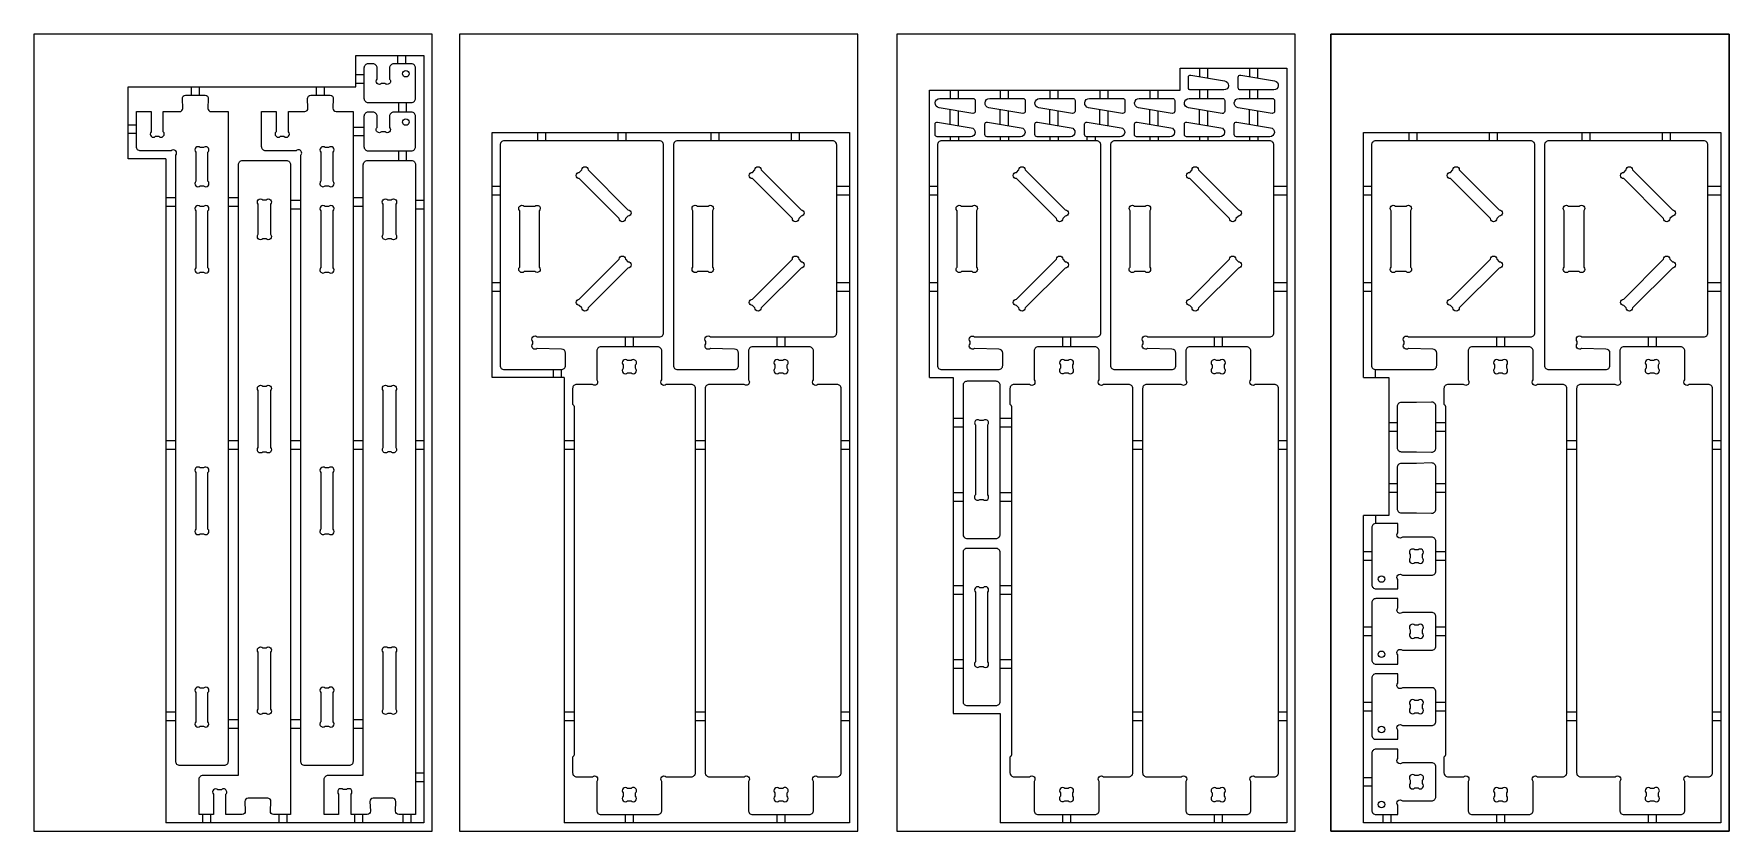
# Model space of a CAD drawing. Extents: x -450 to -348, y 386 to 434.
import ezdxf

# ---------------------------------------------------------------- set-up
doc = ezdxf.new("R2010")
doc.units = 0
doc.layers.get('0').update_dxf_attribs({"linetype": 'CONTINUOUS'})

msp = doc.modelspace()

# ---------------------------------------------------------------- linework, layer by layer
for p, q in [((-426.34, 434), (-450.34, 434)), ((-450.34, 434), (-450.34, 386)), ((-426.34, 386), (-426.34, 434)), ((-400.7, 434), (-424.7, 434)), ((-424.7, 434), (-424.7, 386)), ((-400.7, 386), (-400.7, 434)), ((-374.35, 434), (-398.35, 434)), ((-398.35, 434), (-398.35, 386)), ((-374.35, 386), (-374.35, 434)), ((-430.95, 430.81), (-430.95, 432.7)), ((-381.28, 430.62), (-381.28, 431.94)), ((-381.28, 431.94), (-374.85, 431.94)), ((-444.66, 426.49), (-444.66, 430.81)), ((-395.13, 427.81), (-395.13, 427.57)), ((-394.63, 427.81), (-394.63, 427.57)), ((-392.12, 427.81), (-392.12, 427.57)), ((-391.62, 427.81), (-391.62, 427.57)), ((-389.12, 427.81), (-389.12, 427.57)), ((-388.62, 427.81), (-388.62, 427.57)), ((-386.9, 427.81), (-386.9, 427.57)), ((-386.4, 427.81), (-386.4, 427.57)), ((-383.11, 427.81), (-383.11, 427.57)), ((-383.11, 427.81), (-383.11, 427.57)), ((-382.61, 427.81), (-382.61, 427.57)), ((-382.61, 427.81), (-382.61, 427.57)), ((-380.11, 427.81), (-380.11, 427.57)), ((-380.11, 427.81), (-380.11, 427.57)), ((-379.61, 427.81), (-379.61, 427.57)), ((-379.61, 427.81), (-379.61, 427.57)), ((-377.1, 427.81), (-377.1, 427.57)), ((-376.6, 427.81), (-376.6, 427.57)), ((-442.39, 426.49), (-444.66, 426.49)), ((-442.39, 426.49), (-442.39, 386.5)), ((-418.38, 413.31), (-422.73, 413.31)), ((-418.38, 413.31), (-418.38, 386.5)), ((-396.38, 413.31), (-394.96, 413.31)), ((-394.96, 413.31), (-394.96, 393.08)), ((-370.23, 413.31), (-368.71, 413.31)), ((-368.71, 413.31), (-368.71, 405)), ((-368.71, 405), (-370.23, 405)), ((-394.96, 393.08), (-392.13, 393.08)), ((-392.13, 393.08), (-392.13, 386.5))]:
    msp.add_line(p, q)
at = {"color": 7, "linetype": 'CONTINUOUS'}
for p, q in [((-348.2, 434), (-372.2, 434)), ((-372.2, 434), (-372.2, 386)), ((-348.2, 386), (-348.2, 434)), ((-430.95, 432.7), (-426.84, 432.7)), ((-428.43, 432.7), (-428.43, 432.2)), ((-427.93, 432.2), (-427.93, 432.7)), ((-426.84, 432.7), (-426.84, 386.5)), ((-430.45, 431.54), (-430.95, 431.54)), ((-430.95, 431.04), (-430.45, 431.04)), ((-380.11, 431.94), (-380.11, 431.44)), ((-379.61, 431.35), (-379.61, 431.94)), ((-377.1, 431.94), (-377.1, 431.44)), ((-376.6, 431.35), (-376.6, 431.94)), ((-374.85, 431.94), (-374.85, 386.5)), ((-444.66, 430.81), (-430.95, 430.81)), ((-440.86, 430.81), (-440.86, 430.31)), ((-440.36, 430.31), (-440.36, 430.81)), ((-433.33, 430.81), (-433.33, 430.31)), ((-432.83, 430.31), (-432.83, 430.81)), ((-396.38, 430.62), (-381.28, 430.62)), ((-396.38, 413.31), (-396.38, 430.62)), ((-395.13, 430.62), (-395.13, 430.12)), ((-394.63, 430.12), (-394.63, 430.62)), ((-392.12, 430.62), (-392.12, 430.12)), ((-391.62, 430.12), (-391.62, 430.62)), ((-389.12, 430.62), (-389.12, 430.12)), ((-388.62, 430.12), (-388.62, 430.62)), ((-386.11, 430.62), (-386.11, 430.12)), ((-385.61, 430.12), (-385.61, 430.62)), ((-383.11, 430.62), (-383.11, 430.12)), ((-383.11, 430.62), (-383.11, 430.12)), ((-382.61, 430.12), (-382.61, 430.62)), ((-382.61, 430.12), (-382.61, 430.62)), ((-380.11, 430.62), (-380.11, 430.12)), ((-380.11, 430.62), (-380.11, 430.12)), ((-379.61, 430.12), (-379.61, 430.62)), ((-379.61, 430.12), (-379.61, 430.62)), ((-377.1, 430.62), (-377.1, 430.12)), ((-376.6, 430.12), (-376.6, 430.62)), ((-428.38, 429.88), (-428.38, 429.29)), ((-427.88, 429.29), (-427.88, 429.88)), ((-444.16, 428.52), (-444.66, 428.52)), ((-444.66, 428.02), (-444.16, 428.02)), ((-430.45, 428.38), (-431.11, 428.38)), ((-422.73, 413.31), (-422.73, 428.07)), ((-422.73, 428.07), (-401.2, 428.07)), ((-420, 428.07), (-420, 427.57)), ((-419.5, 427.57), (-419.5, 428.07)), ((-415.15, 428.07), (-415.15, 427.57)), ((-414.65, 427.57), (-414.65, 428.07)), ((-409.56, 428.07), (-409.56, 427.57)), ((-409.06, 427.57), (-409.06, 428.07)), ((-404.72, 428.07), (-404.72, 427.57)), ((-404.22, 427.57), (-404.22, 428.07)), ((-401.2, 428.07), (-401.2, 386.5)), ((-370.23, 428.07), (-348.7, 428.07)), ((-370.23, 413.31), (-370.23, 428.07)), ((-367.5, 428.07), (-367.5, 427.57)), ((-367, 427.57), (-367, 428.07)), ((-362.66, 428.07), (-362.66, 427.57)), ((-362.16, 427.57), (-362.16, 428.07)), ((-357.07, 428.07), (-357.07, 427.57)), ((-356.57, 427.57), (-356.57, 428.07)), ((-352.23, 428.07), (-352.23, 427.57)), ((-351.73, 427.57), (-351.73, 428.07)), ((-348.7, 428.07), (-348.7, 386.5)), ((-431.11, 427.88), (-430.45, 427.88)), ((-428.38, 426.97), (-428.38, 426.38)), ((-427.88, 426.38), (-427.88, 426.97)), ((-441.79, 424.13), (-442.41, 424.13)), ((-438.02, 424.13), (-438.64, 424.13)), ((-434.26, 423.98), (-434.87, 423.98)), ((-430.49, 424.13), (-431.11, 424.13)), ((-426.84, 423.98), (-427.34, 423.98)), ((-422.25, 424.82), (-422.73, 424.82)), ((-422.73, 424.32), (-422.25, 424.32)), ((-401.2, 424.82), (-401.97, 424.82)), ((-401.97, 424.32), (-401.2, 424.32)), ((-395.9, 424.82), (-396.38, 424.82)), ((-396.38, 424.32), (-395.9, 424.32)), ((-374.85, 424.82), (-375.63, 424.82)), ((-375.63, 424.32), (-374.85, 424.32)), ((-369.75, 424.82), (-370.23, 424.82)), ((-370.23, 424.32), (-369.75, 424.32)), ((-348.7, 424.82), (-349.48, 424.82)), ((-349.48, 424.32), (-348.7, 424.32)), ((-442.41, 423.63), (-441.79, 423.63)), ((-438.64, 423.63), (-438.02, 423.63)), ((-434.87, 423.48), (-434.26, 423.48)), ((-431.11, 423.63), (-430.49, 423.63)), ((-427.34, 423.48), (-426.84, 423.48)), ((-422.25, 419.01), (-422.73, 419.01)), ((-401.2, 419.01), (-401.97, 419.01)), ((-395.9, 419.01), (-396.38, 419.01)), ((-374.85, 419.01), (-375.63, 419.01)), ((-369.75, 419.01), (-370.23, 419.01)), ((-348.7, 419.01), (-349.48, 419.01)), ((-422.73, 418.51), (-422.25, 418.51)), ((-401.97, 418.51), (-401.2, 418.51)), ((-396.38, 418.51), (-395.9, 418.51)), ((-375.63, 418.51), (-374.85, 418.51)), ((-370.23, 418.51), (-369.75, 418.51)), ((-349.48, 418.51), (-348.7, 418.51)), ((-414.72, 415.75), (-414.72, 415.16)), ((-414.22, 415.16), (-414.22, 415.75)), ((-405.58, 415.75), (-405.58, 415.16)), ((-405.08, 415.16), (-405.08, 415.75)), ((-388.37, 415.75), (-388.37, 415.16)), ((-387.87, 415.16), (-387.87, 415.75)), ((-379.23, 415.75), (-379.23, 415.16)), ((-378.73, 415.16), (-378.73, 415.75)), ((-362.22, 415.75), (-362.22, 415.16)), ((-361.72, 415.16), (-361.72, 415.75)), ((-353.08, 415.75), (-353.08, 415.16)), ((-352.58, 415.16), (-352.58, 415.75)), ((-419.06, 413.79), (-419.06, 413.31)), ((-418.56, 413.31), (-418.56, 413.79)), ((-369.5, 413.31), (-369.5, 413.79)), ((-394.36, 410.84), (-394.96, 410.84)), ((-391.43, 410.84), (-392.12, 410.84)), ((-394.96, 410.34), (-394.36, 410.34)), ((-392.12, 410.34), (-391.43, 410.34)), ((-368.21, 410.58), (-368.71, 410.58)), ((-368.71, 410.08), (-368.21, 410.08)), ((-365.28, 410.58), (-365.87, 410.58)), ((-365.87, 410.08), (-365.28, 410.08)), ((-441.79, 409.5), (-442.39, 409.5)), ((-442.39, 409), (-441.79, 409)), ((-438.02, 409.5), (-438.64, 409.5)), ((-438.64, 409), (-438.02, 409)), ((-434.26, 409.5), (-434.87, 409.5)), ((-434.87, 409), (-434.26, 409)), ((-430.49, 409.5), (-431.11, 409.5)), ((-431.11, 409), (-430.49, 409)), ((-426.84, 409.5), (-427.34, 409.5)), ((-427.34, 409), (-426.84, 409)), ((-417.78, 409.5), (-418.38, 409.5)), ((-418.38, 409), (-417.78, 409)), ((-409.89, 409.5), (-410.48, 409.5)), ((-410.48, 409), (-409.89, 409)), ((-401.2, 409.5), (-401.7, 409.5)), ((-401.7, 409), (-401.2, 409)), ((-383.54, 409.5), (-384.13, 409.5)), ((-384.13, 409), (-383.54, 409)), ((-374.85, 409.5), (-375.35, 409.5)), ((-375.35, 409), (-374.85, 409)), ((-357.39, 409.5), (-357.98, 409.5)), ((-357.98, 409), (-357.39, 409)), ((-348.7, 409.5), (-349.2, 409.5)), ((-349.2, 409), (-348.7, 409)), ((-368.21, 406.91), (-368.71, 406.91)), ((-365.28, 406.91), (-365.87, 406.91)), ((-394.36, 406.37), (-394.96, 406.37)), ((-394.96, 405.87), (-394.36, 405.87)), ((-391.43, 406.37), (-392.12, 406.37)), ((-392.12, 405.87), (-391.43, 405.87)), ((-368.71, 406.41), (-368.21, 406.41)), ((-365.87, 406.41), (-365.28, 406.41)), ((-370.23, 386.5), (-370.23, 405)), ((-369.48, 404.53), (-369.48, 405)), ((-369.73, 402.81), (-370.23, 402.81)), ((-365.28, 402.81), (-365.87, 402.81)), ((-370.23, 402.31), (-369.73, 402.31)), ((-365.87, 402.31), (-365.28, 402.31)), ((-394.36, 400.78), (-394.96, 400.78)), ((-391.43, 400.78), (-392.12, 400.78)), ((-394.96, 400.28), (-394.36, 400.28)), ((-392.12, 400.28), (-391.43, 400.28)), ((-369.73, 398.28), (-370.23, 398.28)), ((-370.23, 397.78), (-369.73, 397.78)), ((-365.28, 398.28), (-365.87, 398.28)), ((-365.87, 397.78), (-365.28, 397.78)), ((-394.36, 396.31), (-394.96, 396.31)), ((-391.43, 396.31), (-392.12, 396.31)), ((-394.96, 395.81), (-394.36, 395.81)), ((-392.12, 395.81), (-391.43, 395.81)), ((-369.73, 393.75), (-370.23, 393.75)), ((-370.23, 393.25), (-369.73, 393.25)), ((-365.28, 393.75), (-365.87, 393.75)), ((-365.87, 393.25), (-365.28, 393.25)), ((-441.79, 393.16), (-442.39, 393.16)), ((-442.39, 392.66), (-441.79, 392.66)), ((-438.02, 392.7), (-438.64, 392.7)), ((-438.64, 392.2), (-438.02, 392.2)), ((-434.26, 392.7), (-434.87, 392.7)), ((-434.87, 392.2), (-434.26, 392.2)), ((-430.49, 392.7), (-431.11, 392.7)), ((-431.11, 392.2), (-430.49, 392.2)), ((-417.78, 393.16), (-418.38, 393.16)), ((-418.38, 392.66), (-417.78, 392.66)), ((-409.89, 393.16), (-410.48, 393.16)), ((-410.48, 392.66), (-409.89, 392.66)), ((-401.2, 393.16), (-401.7, 393.16)), ((-401.7, 392.66), (-401.2, 392.66)), ((-383.54, 393.16), (-384.13, 393.16)), ((-384.13, 392.66), (-383.54, 392.66)), ((-374.85, 393.16), (-375.35, 393.16)), ((-375.35, 392.66), (-374.85, 392.66)), ((-357.39, 393.16), (-357.98, 393.16)), ((-357.98, 392.66), (-357.39, 392.66)), ((-348.7, 393.16), (-349.2, 393.16)), ((-349.2, 392.66), (-348.7, 392.66)), ((-426.84, 389.5), (-427.34, 389.5)), ((-369.73, 389.22), (-370.23, 389.22)), ((-427.34, 389), (-426.84, 389)), ((-370.23, 388.72), (-369.73, 388.72)), ((-426.84, 386.5), (-442.39, 386.5)), ((-440.18, 387), (-440.18, 386.5)), ((-439.68, 386.5), (-439.68, 387)), ((-435.58, 387), (-435.58, 386.5)), ((-435.08, 386.5), (-435.08, 387)), ((-431.03, 387), (-431.03, 386.5)), ((-430.53, 386.5), (-430.53, 387)), ((-428.1, 387), (-428.1, 386.5)), ((-427.6, 386.5), (-427.6, 387)), ((-401.2, 386.5), (-418.38, 386.5)), ((-414.72, 387), (-414.72, 386.5)), ((-414.22, 386.5), (-414.22, 387)), ((-405.58, 387), (-405.58, 386.5)), ((-405.08, 386.5), (-405.08, 387)), ((-374.85, 386.5), (-392.13, 386.5)), ((-388.37, 387), (-388.37, 386.5)), ((-387.87, 386.5), (-387.87, 387)), ((-379.23, 387), (-379.23, 386.5)), ((-378.73, 386.5), (-378.73, 387)), ((-348.7, 386.5), (-370.23, 386.5)), ((-369.07, 387), (-369.07, 386.5)), ((-368.57, 386.5), (-368.57, 387)), ((-362.22, 387), (-362.22, 386.5)), ((-361.72, 386.5), (-361.72, 387)), ((-353.08, 387), (-353.08, 386.5)), ((-352.58, 386.5), (-352.58, 387)), ((-450.34, 386), (-426.34, 386)), ((-424.7, 386), (-400.7, 386)), ((-398.35, 386), (-374.35, 386)), ((-372.2, 386), (-348.2, 386))]:
    msp.add_line(p, q, dxfattribs=at)
at = {"linetype": 'CONTINUOUS'}
for p, q in [((-386.75, 430.12), (-386.75, 430.12)), ((-395.13, 428.57), (-395.13, 429.45)), ((-394.63, 428.49), (-394.63, 429.37)), ((-392.12, 428.57), (-392.12, 429.45)), ((-391.62, 428.49), (-391.62, 429.37)), ((-389.12, 428.57), (-389.12, 429.45)), ((-388.62, 428.49), (-388.62, 429.37)), ((-386.11, 428.57), (-386.11, 429.45)), ((-385.61, 428.49), (-385.61, 429.37)), ((-383.11, 428.57), (-383.11, 429.45)), ((-383.11, 428.57), (-383.11, 429.45)), ((-382.61, 428.49), (-382.61, 429.37)), ((-382.61, 428.49), (-382.61, 429.37)), ((-380.11, 428.57), (-380.11, 429.45)), ((-380.11, 428.57), (-380.11, 429.45)), ((-379.61, 428.49), (-379.61, 429.37)), ((-379.61, 428.49), (-379.61, 429.37)), ((-377.1, 428.57), (-377.1, 429.45)), ((-376.6, 428.49), (-376.6, 429.37))]:
    msp.add_line(p, q, dxfattribs=at)
msp.add_lwpolyline([(-372.2, 434), (-348.2, 434), (-348.2, 386), (-372.2, 386)], close=True)
for points in [[(-430.2, 429.88), (-427.59, 429.88, 0.414214), (-427.34, 430.13), (-427.34, 431.95, 0.414214), (-427.59, 432.2), (-428.66, 432.2, 0.414214), (-428.91, 431.95), (-428.91, 431.29, -1), (-429.18, 431.02), (-429.39, 431.02, -1), (-429.66, 431.29), (-429.66, 431.95, 0.414214), (-429.91, 432.2), (-430.2, 432.2, 0.414214), (-430.45, 431.95), (-430.45, 430.13, 0.414214)], [(-380.63, 431.52), (-378.6, 431.18, -0.920765), (-378.64, 430.63), (-380.65, 430.63, -0.414214), (-380.78, 430.76), (-380.78, 431.4, -0.463383)], [(-377.63, 431.52), (-375.59, 431.18, -0.920765), (-375.64, 430.63), (-377.65, 430.63, -0.414214), (-377.78, 430.76), (-377.78, 431.4, -0.463383)], [(-441.79, 426.7, 1), (-442.06, 426.96), (-443.91, 426.96, -0.414214), (-444.16, 427.21), (-444.16, 429.33), (-443.28, 429.33), (-443.28, 428.11, 1), (-443.01, 427.84), (-442.81, 427.84, 1), (-442.54, 428.11), (-442.54, 429.33), (-441.56, 429.33, 0.426021), (-441.37, 429.52), (-441.39, 430.11, -0.426021), (-441.2, 430.31), (-440.02, 430.31, -0.426021), (-439.83, 430.11), (-439.86, 429.52, 0.426021), (-439.67, 429.33), (-438.64, 429.33), (-438.64, 390.2, -0.414214), (-438.89, 389.95), (-441.54, 389.95, -0.414214), (-441.79, 390.2)], [(-434.26, 426.7, 1), (-434.53, 426.97), (-436.37, 426.97, -0.414214), (-436.62, 427.22), (-436.62, 429.33), (-435.75, 429.33), (-435.75, 428.11, 1), (-435.48, 427.84), (-435.27, 427.84, 1), (-435, 428.11), (-435, 429.33), (-434.02, 429.33, 0.426021), (-433.83, 429.53), (-433.85, 430.11, -0.426021), (-433.66, 430.31), (-432.49, 430.31, -0.426021), (-432.3, 430.11), (-432.32, 429.53, 0.426021), (-432.13, 429.33), (-431.11, 429.33), (-431.11, 390.2, -0.414214), (-431.36, 389.95), (-434.01, 389.95, -0.414214), (-434.26, 390.2)], [(-393.77, 429.22), (-395.8, 429.56, -0.920765), (-395.76, 430.12), (-393.75, 430.12, -0.414214), (-393.62, 429.99), (-393.62, 429.35, -0.463383)], [(-390.76, 429.22), (-392.8, 429.56, -0.920765), (-392.75, 430.12), (-390.74, 430.12, -0.414214), (-390.61, 429.99), (-390.61, 429.35, -0.463383)], [(-387.76, 429.22), (-389.79, 429.56, -0.920765), (-389.75, 430.12), (-387.74, 430.12, -0.414214), (-387.61, 429.99), (-387.61, 429.35, -0.463383)], [(-384.75, 429.22), (-386.79, 429.56, -0.920765), (-386.74, 430.12), (-384.73, 430.12, -0.414214), (-384.6, 429.99), (-384.6, 429.35, -0.463383)], [(-381.75, 429.22), (-383.79, 429.56, -0.920765), (-383.74, 430.12), (-381.73, 430.12, -0.414214), (-381.6, 429.99), (-381.6, 429.35, -0.463383)], [(-378.75, 429.22), (-380.78, 429.56, -0.920765), (-380.74, 430.12), (-378.72, 430.12, -0.414214), (-378.59, 429.99), (-378.59, 429.35, -0.463383)], [(-375.74, 429.22), (-377.78, 429.56, -0.920765), (-377.73, 430.12), (-375.72, 430.12, -0.414214), (-375.59, 429.99), (-375.59, 429.35, -0.463383)], [(-430.2, 426.97), (-427.59, 426.97, 0.414214), (-427.34, 427.22), (-427.34, 429.04, 0.414214), (-427.59, 429.29), (-428.66, 429.29, 0.414214), (-428.91, 429.04), (-428.91, 428.38, -1), (-429.18, 428.11), (-429.39, 428.11, -1), (-429.66, 428.38), (-429.66, 429.04, 0.414214), (-429.91, 429.29), (-430.2, 429.29, 0.414214), (-430.45, 429.04), (-430.45, 427.22, 0.414214)], [(-395.89, 428.7), (-393.86, 428.36, -0.920765), (-393.9, 427.81), (-395.91, 427.81, -0.414214), (-396.04, 427.94), (-396.04, 428.57, -0.463383)], [(-392.89, 428.7), (-390.85, 428.36, -0.920765), (-390.9, 427.81), (-392.91, 427.81, -0.414214), (-393.04, 427.94), (-393.04, 428.57, -0.463383)], [(-389.88, 428.7), (-387.85, 428.36, -0.920765), (-387.89, 427.81), (-389.9, 427.81, -0.414214), (-390.03, 427.94), (-390.03, 428.57, -0.463383)], [(-386.88, 428.7), (-384.84, 428.36, -0.920765), (-384.89, 427.81), (-386.9, 427.81, -0.414214), (-387.03, 427.94), (-387.03, 428.57, -0.463383)], [(-383.87, 428.7), (-381.84, 428.36, -0.920765), (-381.89, 427.81), (-383.9, 427.81, -0.414214), (-384.03, 427.94), (-384.03, 428.57, -0.463383)], [(-380.87, 428.7), (-378.83, 428.36, -0.920765), (-378.88, 427.81), (-380.89, 427.81, -0.414214), (-381.02, 427.94), (-381.02, 428.57, -0.463383)], [(-377.87, 428.7), (-375.83, 428.36, -0.920765), (-375.88, 427.81), (-377.89, 427.81, -0.414214), (-378.02, 427.94), (-378.02, 428.57, -0.463383)], [(-440.11, 427.16), (-440.32, 427.16, 1), (-440.59, 426.89), (-440.59, 425.13, 1), (-440.32, 424.86), (-440.11, 424.86, 1), (-439.85, 425.13), (-439.85, 426.89, 1)], [(-432.58, 427.16), (-432.79, 427.16, 1), (-433.05, 426.89), (-433.05, 425.13, 1), (-432.79, 424.86), (-432.58, 424.86, 1), (-432.31, 425.13), (-432.31, 426.89, 1)], [(-418.56, 413.79, 0.414214), (-418.31, 414.04), (-418.31, 414.78, 0.405499), (-418.55, 415.03), (-420.01, 415.07, -0.985188), (-420.28, 415.34), (-420.28, 415.49, -1), (-420.01, 415.76), (-412.65, 415.76, 0.414214), (-412.4, 416.01), (-412.4, 427.32, 0.414214), (-412.65, 427.57), (-422, 427.57, 0.414214), (-422.25, 427.32), (-422.25, 414.04, 0.414214), (-422, 413.79)], [(-408.13, 413.79, 0.414214), (-407.88, 414.04), (-407.88, 414.78, 0.405499), (-408.12, 415.03), (-409.58, 415.07, -0.985188), (-409.85, 415.34), (-409.85, 415.49, -1), (-409.58, 415.76), (-402.22, 415.76, 0.414214), (-401.97, 416.01), (-401.97, 427.32, 0.414214), (-402.22, 427.57), (-411.56, 427.57, 0.414214), (-411.81, 427.32), (-411.81, 414.04, 0.414214), (-411.56, 413.79)], [(-392.22, 413.79, 0.414214), (-391.97, 414.04), (-391.97, 414.78, 0.405499), (-392.21, 415.03), (-393.67, 415.07, -0.985188), (-393.93, 415.34), (-393.93, 415.49, -1), (-393.67, 415.76), (-386.31, 415.76, 0.414214), (-386.06, 416.01), (-386.06, 427.32, 0.414214), (-386.31, 427.57), (-395.65, 427.57, 0.414214), (-395.9, 427.32), (-395.9, 414.04, 0.414214), (-395.65, 413.79)], [(-381.78, 413.79, 0.414214), (-381.53, 414.04), (-381.53, 414.78, 0.405499), (-381.77, 415.03), (-383.24, 415.07, -0.985188), (-383.5, 415.34), (-383.5, 415.49, -1), (-383.23, 415.76), (-375.88, 415.76, 0.414214), (-375.63, 416.01), (-375.63, 427.32, 0.414214), (-375.88, 427.57), (-385.22, 427.57, 0.414214), (-385.47, 427.32), (-385.47, 414.04, 0.414214), (-385.22, 413.79)], [(-366.07, 413.79, 0.414214), (-365.82, 414.04), (-365.82, 414.78, 0.405499), (-366.06, 415.03), (-367.52, 415.07, -0.985188), (-367.78, 415.34), (-367.78, 415.49, -1), (-367.52, 415.76), (-360.16, 415.76, 0.414214), (-359.91, 416.01), (-359.91, 427.32, 0.414214), (-360.16, 427.57), (-369.5, 427.57, 0.414214), (-369.75, 427.32), (-369.75, 414.04, 0.414214), (-369.5, 413.79)], [(-355.63, 413.79, 0.414214), (-355.38, 414.04), (-355.38, 414.78, 0.405499), (-355.62, 415.03), (-357.09, 415.07, -0.985188), (-357.35, 415.34), (-357.35, 415.49, -1), (-357.08, 415.76), (-349.73, 415.76, 0.414214), (-349.48, 416.01), (-349.48, 427.32, 0.414214), (-349.73, 427.57), (-359.07, 427.57, 0.414214), (-359.32, 427.32), (-359.32, 414.04, 0.414214), (-359.07, 413.79)], [(-435.9, 387, -0.426021), (-436.09, 387.2), (-436.06, 387.79, 0.426021), (-436.25, 387.99), (-437.43, 387.99, 0.426021), (-437.62, 387.79), (-437.6, 387.2, -0.426021), (-437.79, 387), (-438.77, 387), (-438.77, 388.23, 1), (-439.04, 388.49), (-439.25, 388.49, 1), (-439.52, 388.23), (-439.52, 387), (-440.39, 387), (-440.39, 389.12, -0.414214), (-440.14, 389.37), (-438.02, 389.37), (-438.02, 425.98), (-438.02, 426.13, -0.414214), (-437.77, 426.38), (-437.63, 426.38), (-435.27, 426.38), (-435.13, 426.38, -0.414214), (-434.87, 426.13), (-434.87, 425.98), (-434.87, 387)], [(-428.36, 387, -0.426021), (-428.55, 387.2), (-428.53, 387.79, 0.426021), (-428.72, 387.99), (-429.9, 387.99, 0.426021), (-430.09, 387.79), (-430.06, 387.2, -0.426021), (-430.25, 387), (-431.23, 387), (-431.23, 388.23, 1), (-431.5, 388.5), (-431.71, 388.5, 1), (-431.98, 388.23), (-431.98, 387), (-432.85, 387), (-432.85, 389.12, -0.414214), (-432.6, 389.37), (-430.49, 389.37), (-430.49, 425.98), (-430.49, 426.13, -0.414214), (-430.24, 426.38), (-430.09, 426.38), (-427.73, 426.38), (-427.59, 426.38, -0.414214), (-427.34, 426.13), (-427.34, 425.98), (-427.34, 387)], [(-417.48, 425.29, -1), (-417.48, 425.67), (-417.33, 425.82, -1), (-416.95, 425.82), (-414.55, 423.41, -1), (-414.55, 423.03), (-414.7, 422.89, -1), (-415.08, 422.89)], [(-407.05, 425.29, -1), (-407.05, 425.67), (-406.9, 425.82, -1), (-406.52, 425.82), (-404.12, 423.41, -1), (-404.12, 423.03), (-404.26, 422.89, -1), (-404.64, 422.89)], [(-391.14, 425.29, -1), (-391.14, 425.67), (-390.99, 425.82, -1), (-390.61, 425.82), (-388.2, 423.41, -1), (-388.2, 423.03), (-388.35, 422.89, -1), (-388.73, 422.89)], [(-380.7, 425.29, -1), (-380.7, 425.67), (-380.56, 425.82, -1), (-380.18, 425.82), (-377.77, 423.41, -1), (-377.77, 423.03), (-377.92, 422.89, -1), (-378.3, 422.89)], [(-364.99, 425.29, -1), (-364.99, 425.67), (-364.84, 425.82, -1), (-364.46, 425.82), (-362.05, 423.41, -1), (-362.05, 423.03), (-362.2, 422.89, -1), (-362.58, 422.89)], [(-354.55, 425.29, -1), (-354.55, 425.67), (-354.4, 425.82, -1), (-354.02, 425.82), (-351.62, 423.41, -1), (-351.62, 423.03), (-351.77, 422.89, -1), (-352.15, 422.89)], [(-436.35, 421.67), (-436.55, 421.67, -1), (-436.82, 421.94), (-436.82, 423.75, -1), (-436.55, 424.02), (-436.35, 424.02, -1), (-436.08, 423.75), (-436.08, 421.94, -1)], [(-428.81, 421.67), (-429.02, 421.67, -1), (-429.29, 421.94), (-429.29, 423.75, -1), (-429.02, 424.02), (-428.81, 424.02, -1), (-428.54, 423.75), (-428.54, 421.94, -1)], [(-440.59, 419.93, 1), (-440.32, 419.66), (-440.11, 419.66, 1), (-439.85, 419.93), (-439.85, 423.35, 1), (-440.11, 423.62), (-440.32, 423.62, 1), (-440.59, 423.35)], [(-433.05, 419.93, 1), (-432.79, 419.66), (-432.58, 419.66, 1), (-432.31, 419.93), (-432.31, 423.35, 1), (-432.58, 423.62), (-432.79, 423.62, 1), (-433.05, 423.35)], [(-421.07, 419.96), (-421.07, 423.36, -1), (-420.8, 423.63), (-420.15, 423.63, -1), (-419.89, 423.36), (-419.89, 419.96, -1), (-420.15, 419.69), (-420.8, 419.69, -1)], [(-410.63, 419.96), (-410.63, 423.36, -1), (-410.36, 423.63), (-409.72, 423.63, -1), (-409.45, 423.36), (-409.45, 419.96, -1), (-409.72, 419.69), (-410.36, 419.69, -1)], [(-394.72, 419.96), (-394.72, 423.36, -1), (-394.45, 423.63), (-393.81, 423.63, -1), (-393.54, 423.36), (-393.54, 419.96, -1), (-393.81, 419.69), (-394.45, 419.69, -1)], [(-384.29, 419.96), (-384.29, 423.36, -1), (-384.02, 423.63), (-383.38, 423.63, -1), (-383.11, 423.36), (-383.11, 419.96, -1), (-383.38, 419.69), (-384.02, 419.69, -1)], [(-368.57, 419.96), (-368.57, 423.36, -1), (-368.3, 423.63), (-367.66, 423.63, -1), (-367.39, 423.36), (-367.39, 419.96, -1), (-367.66, 419.69), (-368.3, 419.69, -1)], [(-358.14, 419.96), (-358.14, 423.36, -1), (-357.87, 423.63), (-357.23, 423.63, -1), (-356.96, 423.36), (-356.96, 419.96, -1), (-357.23, 419.69), (-357.87, 419.69, -1)], [(-414.55, 419.91), (-416.95, 417.51, -1), (-417.33, 417.51), (-417.48, 417.65, -1), (-417.48, 418.03), (-415.08, 420.44, -1), (-414.7, 420.44), (-414.55, 420.29, -1)], [(-404.12, 419.91), (-406.52, 417.51, -1), (-406.9, 417.51), (-407.05, 417.65, -1), (-407.05, 418.03), (-404.64, 420.44, -1), (-404.26, 420.44), (-404.12, 420.29, -1)], [(-388.2, 419.91), (-390.61, 417.51, -1), (-390.99, 417.51), (-391.14, 417.65, -1), (-391.14, 418.03), (-388.73, 420.44, -1), (-388.35, 420.44), (-388.2, 420.29, -1)], [(-377.77, 419.91), (-380.18, 417.51, -1), (-380.56, 417.51), (-380.7, 417.65, -1), (-380.7, 418.03), (-378.3, 420.44, -1), (-377.92, 420.44), (-377.77, 420.29, -1)], [(-362.05, 419.91), (-364.46, 417.51, -1), (-364.84, 417.51), (-364.99, 417.65, -1), (-364.99, 418.03), (-362.58, 420.44, -1), (-362.2, 420.44), (-362.05, 420.29, -1)], [(-351.62, 419.91), (-354.02, 417.51, -1), (-354.4, 417.51), (-354.55, 417.65, -1), (-354.55, 418.03), (-352.15, 420.44, -1), (-351.77, 420.44), (-351.62, 420.29, -1)], [(-412.51, 414.91, 0.414214), (-412.76, 415.16), (-416.18, 415.16, 0.414214), (-416.43, 414.91), (-416.43, 413.17, -1), (-416.69, 412.9), (-417.63, 412.9, 0.414214), (-417.88, 412.65), (-417.88, 411.72, -0.233985), (-417.78, 411.52), (-417.78, 390.65, -0.233985), (-417.88, 390.45), (-417.88, 389.52, 0.414214), (-417.63, 389.27), (-416.69, 389.27, -1), (-416.43, 389), (-416.43, 387.25, 0.414214), (-416.18, 387), (-412.76, 387, 0.414214), (-412.51, 387.25), (-412.51, 389, -1), (-412.24, 389.27), (-410.73, 389.27, 0.414214), (-410.48, 389.52), (-410.48, 412.65, 0.414214), (-410.73, 412.9), (-412.24, 412.9, -1), (-412.51, 413.17)], [(-403.37, 387.25), (-403.37, 389, -1), (-403.1, 389.27), (-401.95, 389.27, 0.414214), (-401.7, 389.52), (-401.7, 412.65, 0.414214), (-401.95, 412.9), (-403.1, 412.9, -1), (-403.37, 413.17), (-403.37, 414.91, 0.414214), (-403.62, 415.16), (-407.04, 415.16, 0.414214), (-407.29, 414.91), (-407.29, 413.17, -1), (-407.55, 412.9), (-409.64, 412.9, 0.414214), (-409.89, 412.65), (-409.89, 389.52, 0.414214), (-409.64, 389.27), (-407.55, 389.27, -1), (-407.29, 389), (-407.29, 387.25, 0.414214), (-407.04, 387), (-403.62, 387, 0.414214)], [(-386.16, 414.91, 0.414214), (-386.41, 415.16), (-389.83, 415.16, 0.414214), (-390.08, 414.91), (-390.08, 413.17, -1), (-390.35, 412.9), (-391.28, 412.9, 0.414214), (-391.53, 412.65), (-391.53, 411.72, -0.233985), (-391.43, 411.52), (-391.43, 390.65, -0.233985), (-391.53, 390.45), (-391.53, 389.52, 0.414214), (-391.28, 389.27), (-390.35, 389.27, -1), (-390.08, 389), (-390.08, 387.25, 0.414214), (-389.83, 387), (-386.41, 387, 0.414214), (-386.16, 387.25), (-386.16, 389, -1), (-385.89, 389.27), (-384.38, 389.27, 0.414214), (-384.13, 389.52), (-384.13, 412.65, 0.414214), (-384.38, 412.9), (-385.89, 412.9, -1), (-386.16, 413.17)], [(-377.02, 387.25), (-377.02, 389, -1), (-376.75, 389.27), (-375.6, 389.27, 0.414214), (-375.35, 389.52), (-375.35, 412.65, 0.414214), (-375.6, 412.9), (-376.75, 412.9, -1), (-377.02, 413.17), (-377.02, 414.91, 0.414214), (-377.27, 415.16), (-380.69, 415.16, 0.414214), (-380.94, 414.91), (-380.94, 413.17, -1), (-381.21, 412.9), (-383.29, 412.9, 0.414214), (-383.54, 412.65), (-383.54, 389.52, 0.414214), (-383.29, 389.27), (-381.21, 389.27, -1), (-380.94, 389), (-380.94, 387.25, 0.414214), (-380.69, 387), (-377.27, 387, 0.414214)], [(-360.01, 414.91, 0.414214), (-360.26, 415.16), (-363.68, 415.16, 0.414214), (-363.93, 414.91), (-363.93, 413.17, -1), (-364.2, 412.9), (-365.13, 412.9, 0.414214), (-365.38, 412.65), (-365.38, 411.72, -0.233985), (-365.28, 411.52), (-365.28, 390.65, -0.233985), (-365.38, 390.45), (-365.38, 389.52, 0.414214), (-365.13, 389.27), (-364.2, 389.27, -1), (-363.93, 389), (-363.93, 387.25, 0.414214), (-363.68, 387), (-360.26, 387, 0.414214), (-360.01, 387.25), (-360.01, 389, -1), (-359.74, 389.27), (-358.23, 389.27, 0.414214), (-357.98, 389.52), (-357.98, 412.65, 0.414214), (-358.23, 412.9), (-359.74, 412.9, -1), (-360.01, 413.17)], [(-350.87, 387.25), (-350.87, 389, -1), (-350.6, 389.27), (-349.45, 389.27, 0.414214), (-349.2, 389.52), (-349.2, 412.65, 0.414214), (-349.45, 412.9), (-350.6, 412.9, -1), (-350.87, 413.17), (-350.87, 414.91, 0.414214), (-351.12, 415.16), (-354.54, 415.16, 0.414214), (-354.79, 414.91), (-354.79, 413.17, -1), (-355.06, 412.9), (-357.14, 412.9, 0.414214), (-357.39, 412.65), (-357.39, 389.52, 0.414214), (-357.14, 389.27), (-355.06, 389.27, -1), (-354.79, 389), (-354.79, 387.25, 0.414214), (-354.54, 387), (-351.12, 387, 0.414214)], [(-414.57, 413.6), (-414.36, 413.6, 1), (-414.09, 413.87), (-414.09, 414.07, 1), (-414.36, 414.34), (-414.57, 414.34, 1), (-414.84, 414.07), (-414.84, 413.87, 1)], [(-405.7, 413.87, 1), (-405.43, 413.6), (-405.22, 413.6, 1), (-404.95, 413.87), (-404.95, 414.07, 1), (-405.22, 414.34), (-405.43, 414.34, 1), (-405.7, 414.07)], [(-388.23, 413.6), (-388.02, 413.6, 1), (-387.75, 413.87), (-387.75, 414.07, 1), (-388.02, 414.34), (-388.23, 414.34, 1), (-388.49, 414.07), (-388.49, 413.87, 1)], [(-379.35, 413.87, 1), (-379.09, 413.6), (-378.88, 413.6, 1), (-378.61, 413.87), (-378.61, 414.07, 1), (-378.88, 414.34), (-379.09, 414.34, 1), (-379.35, 414.07)], [(-362.07, 413.6), (-361.87, 413.6, 1), (-361.6, 413.87), (-361.6, 414.07, 1), (-361.87, 414.34), (-362.07, 414.34, 1), (-362.34, 414.07), (-362.34, 413.87, 1)], [(-353.2, 413.87, 1), (-352.94, 413.6), (-352.73, 413.6, 1), (-352.46, 413.87), (-352.46, 414.07, 1), (-352.73, 414.34), (-352.94, 414.34, 1), (-353.2, 414.07)], [(-436.35, 408.83), (-436.55, 408.83, -1), (-436.82, 409.1), (-436.82, 412.53, -1), (-436.55, 412.79), (-436.35, 412.79, -1), (-436.08, 412.53), (-436.08, 409.1, -1)], [(-428.81, 408.84), (-429.02, 408.84, -1), (-429.29, 409.1), (-429.29, 412.53, -1), (-429.02, 412.79), (-428.81, 412.79, -1), (-428.54, 412.53), (-428.54, 409.1, -1)], [(-392.37, 413.09), (-394.11, 413.09, 0.414214), (-394.36, 412.84), (-394.36, 403.87, 0.414214), (-394.11, 403.62), (-392.37, 403.62, 0.414214), (-392.12, 403.87), (-392.12, 412.84, 0.414214)], [(-365.87, 411.59, 0.424126), (-366.13, 411.84), (-367.04, 411.81), (-367.96, 411.81, 0.414214), (-368.21, 411.56), (-368.21, 409.1, 0.414214), (-367.96, 408.85), (-367.04, 408.85), (-366.13, 408.82, 0.424126), (-365.87, 409.07)], [(-393.61, 406.25, 1), (-393.34, 405.98), (-393.14, 405.98, 1), (-392.87, 406.25), (-392.87, 410.46, 1), (-393.14, 410.72), (-393.34, 410.72, 1), (-393.61, 410.46)], [(-440.11, 407.87), (-440.32, 407.87, 1), (-440.59, 407.6), (-440.59, 404.18, 1), (-440.32, 403.91), (-440.11, 403.91, 1), (-439.85, 404.18), (-439.85, 407.6, 1)], [(-432.58, 407.87), (-432.79, 407.87, 1), (-433.05, 407.6), (-433.05, 404.18, 1), (-432.79, 403.91), (-432.58, 403.91, 1), (-432.31, 404.18), (-432.31, 407.6, 1)], [(-365.87, 407.92, 0.424126), (-366.13, 408.17), (-367.04, 408.14), (-367.96, 408.14, 0.414214), (-368.21, 407.89), (-368.21, 405.42, 0.414214), (-367.96, 405.17), (-367.04, 405.17), (-366.13, 405.14, 0.424126), (-365.87, 405.39)], [(-368.16, 404.53), (-369.48, 404.53, 0.414214), (-369.73, 404.27), (-369.73, 400.84, 0.414214), (-369.48, 400.59), (-368.16, 400.59), (-368.16, 401.15, -1), (-367.89, 401.41), (-366.12, 401.41, 0.414214), (-365.87, 401.66), (-365.87, 403.45, 0.414214), (-366.12, 403.7), (-367.89, 403.7, -1), (-368.16, 403.97)], [(-392.37, 403.03), (-394.11, 403.03, 0.414214), (-394.36, 402.78), (-394.36, 393.81, 0.414214), (-394.11, 393.56), (-392.37, 393.56, 0.414214), (-392.12, 393.81), (-392.12, 402.78, 0.414214)], [(-367.41, 402.45, 1), (-367.14, 402.18), (-366.94, 402.18, 1), (-366.67, 402.45), (-366.67, 402.66, 1), (-366.94, 402.93), (-367.14, 402.93, 1), (-367.41, 402.66)], [(-393.61, 396.19, 1), (-393.34, 395.92), (-393.14, 395.92, 1), (-392.87, 396.19), (-392.87, 400.39, 1), (-393.14, 400.66), (-393.34, 400.66, 1), (-393.61, 400.39)], [(-368.16, 400), (-369.48, 400, 0.414214), (-369.73, 399.75), (-369.73, 396.31, 0.414214), (-369.48, 396.06), (-368.16, 396.06), (-368.16, 396.62, -1), (-367.89, 396.89), (-366.12, 396.89, 0.414214), (-365.87, 397.14), (-365.87, 398.92, 0.414214), (-366.12, 399.17), (-367.89, 399.17, -1), (-368.16, 399.44)], [(-367.41, 397.92, 1), (-367.14, 397.66), (-366.94, 397.66, 1), (-366.67, 397.92), (-366.67, 398.13, 1), (-366.94, 398.4), (-367.14, 398.4, 1), (-367.41, 398.13)], [(-436.82, 393.35), (-436.82, 396.78, -1), (-436.55, 397.04), (-436.35, 397.04, -1), (-436.08, 396.78), (-436.08, 393.35, -1), (-436.35, 393.09), (-436.55, 393.09, -1)], [(-429.29, 393.35), (-429.29, 396.78, -1), (-429.02, 397.05), (-428.81, 397.05, -1), (-428.54, 396.78), (-428.54, 393.35, -1), (-428.81, 393.09), (-429.02, 393.09, -1)], [(-368.16, 395.47), (-369.48, 395.47, 0.414214), (-369.73, 395.22), (-369.73, 391.78, 0.414214), (-369.48, 391.53), (-368.16, 391.53), (-368.16, 392.09, -1), (-367.89, 392.36), (-366.12, 392.36, 0.414214), (-365.87, 392.61), (-365.87, 394.39, 0.414214), (-366.12, 394.64), (-367.89, 394.64, -1), (-368.16, 394.91)], [(-439.85, 392.58), (-439.85, 394.35, 1), (-440.11, 394.62), (-440.32, 394.62, 1), (-440.59, 394.35), (-440.59, 392.58, 1), (-440.32, 392.32), (-440.11, 392.32, 1)], [(-432.31, 392.59), (-432.31, 394.35, 1), (-432.58, 394.62), (-432.79, 394.62, 1), (-433.05, 394.35), (-433.05, 392.59, 1), (-432.79, 392.32), (-432.58, 392.32, 1)], [(-367.41, 393.4, 1), (-367.14, 393.13), (-366.94, 393.13, 1), (-366.67, 393.4), (-366.67, 393.61, 1), (-366.94, 393.87), (-367.14, 393.87, 1), (-367.41, 393.61)], [(-368.16, 390.94), (-369.48, 390.94, 0.414214), (-369.73, 390.69), (-369.73, 387.25, 0.414214), (-369.48, 387), (-368.16, 387), (-368.16, 387.56, -1), (-367.89, 387.83), (-366.12, 387.83, 0.414214), (-365.87, 388.08), (-365.87, 389.87, 0.414214), (-366.12, 390.12), (-367.89, 390.12, -1), (-368.16, 390.38)], [(-367.41, 388.87, 1), (-367.14, 388.6), (-366.94, 388.6, 1), (-366.67, 388.87), (-366.67, 389.08, 1), (-366.94, 389.35), (-367.14, 389.35, 1), (-367.41, 389.08)], [(-414.57, 387.83), (-414.36, 387.83, 1), (-414.09, 388.1), (-414.09, 388.3, 1), (-414.36, 388.57), (-414.57, 388.57, 1), (-414.84, 388.3), (-414.84, 388.1, 1)], [(-405.22, 387.83, 1), (-404.95, 388.1), (-404.95, 388.3, 1), (-405.22, 388.57), (-405.43, 388.57, 1), (-405.7, 388.3), (-405.7, 388.1, 1), (-405.43, 387.83)], [(-388.23, 387.83), (-388.02, 387.83, 1), (-387.75, 388.1), (-387.75, 388.3, 1), (-388.02, 388.57), (-388.23, 388.57, 1), (-388.49, 388.3), (-388.49, 388.1, 1)], [(-378.88, 387.83, 1), (-378.61, 388.1), (-378.61, 388.3, 1), (-378.88, 388.57), (-379.09, 388.57, 1), (-379.35, 388.3), (-379.35, 388.1, 1), (-379.09, 387.83)], [(-362.07, 387.83), (-361.87, 387.83, 1), (-361.6, 388.1), (-361.6, 388.3, 1), (-361.87, 388.57), (-362.07, 388.57, 1), (-362.34, 388.3), (-362.34, 388.1, 1)], [(-352.73, 387.83, 1), (-352.46, 388.1), (-352.46, 388.3, 1), (-352.73, 388.57), (-352.94, 388.57, 1), (-353.2, 388.3), (-353.2, 388.1, 1), (-352.94, 387.83)]]:
    msp.add_lwpolyline(points, format="xyb", close=True, dxfattribs=at)
for centre in [(-427.93, 431.61), (-427.93, 428.7), (-369.14, 401.18), (-369.14, 396.65), (-369.14, 392.12), (-369.14, 387.6)]:
    msp.add_circle(centre, 0.197, dxfattribs=at)

doc.saveas('drawing.dxf')
